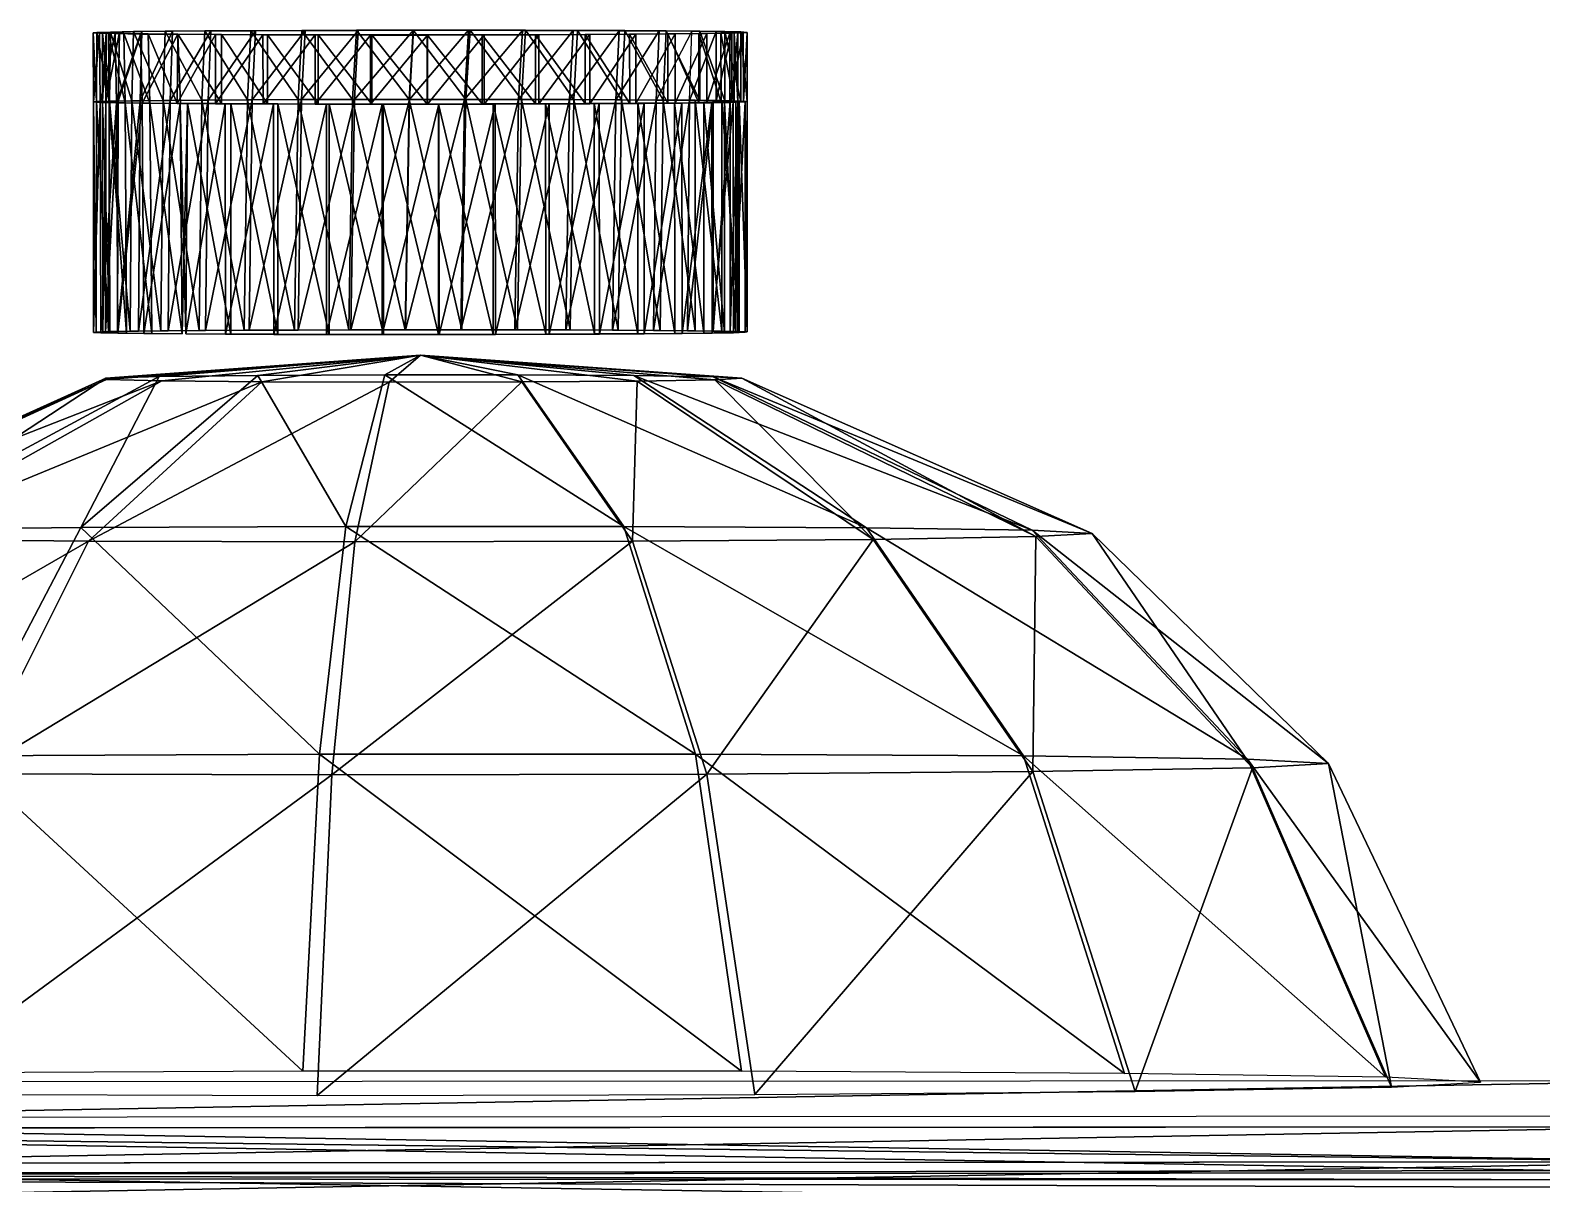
# Model space of a CAD drawing. Extents: x -144 to 177, y -102 to 473.
# Drawn here: x 95.63 to 131.92, y -19.23 to 8.46 of the extents above; entities that cross this region are included whole.
import ezdxf

# ---------------------------------------------------------------- set-up
doc = ezdxf.new("R2010")
doc.units = 0
doc.layers.add('', color=93, linetype='CONTINUOUS')

msp = doc.modelspace()

# ---------------------------------------------------------------- meshes
at = {"layer": '', "color": 11}
mesh = msp.add_polyface(dxfattribs=at)
corners = [(126.799576, -9.143723, 44.873814), (124.974586, -9.24786, 53.75272), (128.313583, -16.914917, 55.175919), (130.44339, -16.793383, 44.813911), (124.85524, -9.043068, 36.020252), (121.123863, -3.620045, 44.937553), (119.685646, -3.545586, 38.388378), (119.695938, -9.337482, 61.121738), (122.153191, -17.019499, 63.77581), (119.773895, -3.697094, 51.50547), (128.174347, -16.675913, 34.481476), (111.876358, -9.397079, 65.70668), (113.027367, -17.08905, 69.126617), (115.869164, -3.763367, 56.956474), (111.597321, -8.918209, 24.243511), (119.477943, -8.963291, 28.722879), (121.898788, -16.582819, 25.965199), (112.701805, -16.530199, 20.737614), (109.87841, -3.453236, 29.676914), (115.70787, -3.486584, 32.990395), (112.710609, 0.104973, 45.011402), (112.022675, 0.140594, 41.878689), (112.064919, 0.068134, 48.153072), (110.12001, 0.168816, 39.29665), (135.760559, -17.960636, -14.028862), (136.298859, -18.545418, 65.972801), (166.905014, -18.527517, 65.766975), (166.36673, -17.942734, -14.234669), (135.67128, -17.863613, -27.301689), (71.51754, -17.901136, -26.870285), (136.447754, -18.707111, 88.09417), (112.747932, 8.395691, 46.314419), (112.837494, 8.405731, 44.949417), (112.748848, 6.736561, 46.302265), (112.838348, 6.74659, 44.937263), (112.688774, 8.415592, 43.589657), (112.837547, 6.748333, 44.699181), (112.789711, 6.738335, 46.062916), (112.792625, 1.207851, 46.022461), (112.840523, 1.217857, 44.658741), (136.521942, -18.70759, 88.167419), (136.447174, -17.600998, 88.102257), (136.373108, -18.545887, 66.046021), (72.293373, -17.638525, 88.533676), (136.298294, -17.439299, 65.980858), (166.831818, -18.52808, 65.841209), (166.978302, -18.526915, 65.692734), (166.904449, -17.421396, 65.775055), (166.29248, -17.942221, -14.307919), (135.833832, -17.960035, -14.103085), (166.255966, -19.048061, -14.352612), (166.440964, -17.943207, -14.161423), (135.687408, -17.961193, -13.954636), (135.651276, -19.067585, -13.925594), (166.366165, -16.836615, -14.226585), (135.744507, -17.863012, -27.375916), (135.870987, -19.065836, -14.148293), (135.598007, -17.864178, -27.227463), (135.561951, -18.970562, -27.198425), (135.759995, -16.854515, -14.020779), (71.590752, -17.900537, -26.944511), (135.781708, -18.968819, -27.421158), (71.44426, -17.901703, -26.796051), (135.670654, -16.757502, -27.29361)]
mesh.append_faces([[corners[k] for k in face] for face in [(28, 29, 30), (31, 32, 33), (34, 33, 32), (32, 35, 34), (40, 41, 42), (41, 40, 43), (42, 44, 45), (44, 42, 41), (47, 45, 44), (48, 49, 50), (52, 51, 53), (48, 54, 49), (49, 55, 56), (57, 52, 58), (49, 59, 55), (59, 49, 54), (55, 60, 61), (55, 63, 60), (63, 55, 59)]], dxfattribs={"vtx1": -1})
mesh.append_faces([[corners[k] for k in face] for face in [(45, 42, 46), (51, 52, 48), (49, 48, 52), (52, 57, 49), (55, 49, 57), (57, 62, 55)]], dxfattribs={"vtx1": -1, "vtx2": -1})
mesh.append_faces([[corners[k] for k in face] for face in [(0, 1, 2), (2, 3, 0), (4, 0, 3), (1, 0, 5), (6, 5, 0), (0, 4, 6), (1, 7, 8), (8, 2, 1), (5, 9, 1), (7, 1, 9), (3, 10, 4), (7, 11, 12), (12, 8, 7), (9, 13, 7), (11, 7, 13), (14, 15, 16), (16, 17, 14), (15, 14, 18), (15, 4, 10), (10, 16, 15), (18, 19, 15), (4, 15, 19), (19, 6, 4), (9, 5, 20), (21, 20, 5), (5, 6, 21), (20, 22, 9), (13, 9, 22), (6, 19, 23), (23, 21, 6), (24, 25, 26), (26, 27, 24), (36, 37, 38), (38, 39, 36)]], dxfattribs={"vtx2": -1})
mesh = msp.add_polyface(dxfattribs=at)
corners = [(98.069969, 6.764526, 41.402027), (97.532524, 6.755054, 42.658028), (98.265785, 6.763866, 41.506786), (98.110207, 8.424252, 41.338539), (97.558189, 8.414791, 42.590168), (97.743492, 6.754669, 42.727303), (98.304817, 8.423565, 41.445496), (97.768471, 8.414379, 42.661739), (97.220856, 6.745167, 43.988152), (97.231888, 8.404907, 43.91856), (97.44062, 6.745052, 44.019787), (97.451309, 8.404774, 43.952572), (97.144554, 6.735149, 45.352196), (97.141121, 8.394878, 45.283504), (97.366547, 6.735317, 45.345253), (97.363113, 8.395031, 45.278835), (97.305847, 6.725315, 46.708775), (97.288757, 8.385014, 46.643467), (97.523209, 6.725758, 46.663483), (97.506577, 8.385445, 46.600384), (97.699883, 6.715958, 48.016922), (97.670158, 8.375614, 47.957123), (97.906158, 6.716671, 47.934616), (97.877174, 8.376297, 47.87685), (98.314766, 6.707352, 49.23695), (98.273895, 8.366955, 49.184666), (98.503609, 6.708313, 49.120148), (98.463829, 8.367893, 49.069641)]
mesh.append_faces([[corners[k] for k in face] for face in [(3, 4, 0), (1, 0, 4), (2, 5, 6), (7, 6, 5), (4, 9, 1), (8, 1, 9), (5, 10, 7), (11, 7, 10), (9, 13, 8), (12, 8, 13), (10, 14, 11), (15, 11, 14), (13, 17, 12), (16, 12, 17), (14, 18, 15), (19, 15, 18), (17, 21, 16), (20, 16, 21), (18, 22, 19), (23, 19, 22), (21, 25, 20), (24, 20, 25), (22, 26, 23)]], dxfattribs={"vtx1": -1})
mesh.append_faces([[corners[k] for k in face] for face in [(0, 1, 2), (5, 2, 0), (0, 1, 5), (6, 7, 3), (4, 3, 7), (5, 2, 1), (1, 8, 5), (10, 5, 1), (1, 8, 10), (7, 11, 4), (9, 4, 11), (10, 5, 8), (8, 12, 10), (14, 10, 8), (8, 12, 14), (11, 15, 9), (13, 9, 15), (14, 10, 12), (12, 16, 14), (18, 14, 12), (12, 16, 18), (15, 19, 13), (17, 13, 19), (18, 14, 16), (16, 20, 18), (22, 18, 16), (16, 20, 22), (19, 23, 17), (21, 17, 23), (22, 18, 20), (20, 24, 22), (26, 22, 20), (20, 24, 26), (23, 27, 21), (25, 21, 27), (26, 22, 24)]], dxfattribs={"vtx1": -1, "vtx2": -1})
mesh = msp.add_polyface(dxfattribs=at)
corners = [(100.443428, 6.693909, 51.232693), (99.403015, 6.70015, 50.301453), (99.229607, 6.699066, 50.438229), (99.23481, 6.700871, 50.193081), (99.168732, 8.359848, 50.219791), (99.155304, 6.700253, 50.270031), (100.079056, 8.352848, 51.244286), (100.218857, 6.695053, 51.058872), (100.218002, 8.354191, 51.071014), (98.463829, 8.367893, 49.069641), (98.273895, 8.366955, 49.184666), (98.314766, 6.707352, 49.23695), (100.079918, 6.69371, 51.232155), (98.503609, 6.708313, 49.120148), (101.21772, 6.688778, 51.991512), (101.216866, 8.347919, 52.003643), (101.323578, 8.349392, 51.808941), (101.324432, 6.690254, 51.79681), (100.843864, 6.787659, 38.441238), (99.751038, 6.781086, 39.261246), (100.96109, 6.786358, 38.629768), (100.9216, 8.447201, 38.406235), (99.817856, 8.440681, 39.214291), (99.899246, 6.779961, 39.426567), (101.036652, 8.445869, 38.596165), (99.964058, 8.439556, 39.381401), (98.817055, 6.773285, 40.258213), (98.871124, 8.432972, 40.201763), (98.991722, 6.772388, 40.395382), (99.044189, 8.432041, 40.340881), (98.069969, 6.764526, 41.402027), (98.110207, 8.424252, 41.338539), (98.265785, 6.763866, 41.506786), (98.304817, 8.423565, 41.445496), (97.877174, 8.376297, 47.87685), (100.311058, 6.692535, 51.410965), (101.572487, 6.689419, 51.927841), (101.472923, 6.687923, 52.12632)]
mesh.append_faces([[corners[k] for k in face] for face in [(3, 4, 5), (4, 6, 5), (3, 7, 4), (8, 4, 7), (10, 4, 11), (4, 9, 5), (5, 11, 4), (5, 12, 3), (13, 5, 9), (12, 5, 6), (6, 15, 12), (14, 12, 15), (7, 17, 8), (16, 8, 17), (21, 22, 18), (19, 18, 22), (20, 23, 24), (25, 24, 23), (22, 27, 19), (26, 19, 27), (23, 28, 25), (29, 25, 28), (27, 31, 26), (30, 26, 31), (28, 32, 29), (33, 29, 32), (9, 34, 13)]], dxfattribs={"vtx1": -1})
mesh.append_faces([[corners[k] for k in face] for face in [(6, 4, 8), (9, 4, 10), (7, 3, 12), (11, 5, 13), (1, 13, 11), (12, 14, 7), (8, 16, 6), (15, 6, 16), (17, 7, 14), (18, 19, 20), (23, 20, 18), (18, 19, 23), (24, 25, 21), (22, 21, 25), (23, 20, 19), (19, 26, 23), (28, 23, 19), (19, 26, 28), (25, 29, 22), (27, 22, 29), (28, 23, 26), (26, 30, 28), (32, 28, 26), (26, 30, 32), (29, 33, 27), (31, 27, 33), (32, 28, 30), (2, 35, 0), (36, 0, 35), (35, 37, 36)]], dxfattribs={"vtx1": -1, "vtx2": -1})
mesh.append_faces([[corners[k] for k in face] for face in [(0, 1, 2), (11, 2, 1)]], dxfattribs={"vtx2": -1})
mesh = msp.add_polyface(dxfattribs=at)
corners = [(101.21772, 6.688778, 51.991512), (102.470131, 6.685425, 52.541943), (101.324432, 6.690254, 51.79681), (101.216866, 8.347919, 52.003643), (102.469215, 8.344547, 52.554085), (101.323578, 8.349392, 51.808941), (102.540543, 8.346134, 52.343781), (102.541458, 6.686993, 52.33165), (103.798088, 8.342903, 52.878677), (103.798943, 6.683765, 52.866547), (103.831757, 8.344517, 52.659199), (103.832672, 6.685375, 52.647068), (105.163208, 8.342976, 52.967667), (105.164063, 6.683834, 52.955524), (105.158234, 8.344604, 52.745663), (105.159088, 6.685467, 52.733528), (106.52301, 8.344791, 52.818363), (106.479568, 8.346363, 52.600597), (106.480484, 6.687222, 52.588467), (104.72522, 6.798378, 37.260456), (106.089531, 6.798576, 37.332981), (104.822327, 8.457573, 37.271866), (104.73288, 6.796749, 37.482376), (104.827072, 8.455959, 37.493889), (106.153488, 8.456032, 37.581493), (106.187271, 8.457661, 37.362038), (106.058441, 6.796963, 37.552853), (103.36908, 6.796459, 37.425472), (103.462471, 8.455776, 37.420021), (103.41497, 6.794872, 37.642735), (103.505569, 8.454197, 37.637852), (102.061974, 6.792847, 37.82312), (102.148796, 8.452271, 37.802048), (102.144966, 6.791374, 38.029118), (102.229271, 8.450802, 38.009041), (100.843864, 6.787659, 38.441238), (100.9216, 8.447201, 38.406235), (100.96109, 6.786358, 38.629768), (101.036652, 8.445869, 38.596165), (102.804947, 6.686508, 52.417152), (101.572487, 6.689419, 51.927841), (101.472923, 6.687923, 52.12632)]
mesh.append_faces([[corners[k] for k in face] for face in [(3, 4, 0), (1, 0, 4), (2, 7, 5), (6, 5, 7), (4, 8, 1), (9, 1, 8), (7, 11, 6), (10, 6, 11), (8, 12, 9), (13, 9, 12), (11, 15, 10), (14, 10, 15), (12, 16, 13), (15, 18, 14), (19, 20, 21), (23, 24, 22), (21, 28, 19), (27, 19, 28), (22, 29, 23), (30, 23, 29), (28, 32, 27), (31, 27, 32), (29, 33, 30), (34, 30, 33), (32, 36, 31), (35, 31, 36), (33, 37, 34), (38, 34, 37)]], dxfattribs={"vtx1": -1})
mesh.append_faces([[corners[k] for k in face] for face in [(0, 1, 2), (5, 6, 3), (4, 3, 6), (7, 2, 1), (6, 10, 4), (8, 4, 10), (10, 14, 8), (12, 8, 14), (14, 17, 12), (20, 19, 22), (21, 25, 23), (22, 26, 19), (19, 27, 22), (29, 22, 19), (19, 27, 29), (23, 30, 21), (28, 21, 30), (29, 22, 27), (27, 31, 29), (33, 29, 27), (27, 31, 33), (30, 34, 28), (32, 28, 34), (33, 29, 31), (31, 35, 33), (37, 33, 31), (31, 35, 37), (34, 38, 32), (36, 32, 38), (37, 33, 35), (39, 40, 41)]], dxfattribs={"vtx1": -1, "vtx2": -1})
mesh = msp.add_polyface(dxfattribs=at)
corners = [(106.523926, 6.68565, 52.806232), (105.164063, 6.683834, 52.955524), (106.52301, 8.344791, 52.818363), (106.479568, 8.346363, 52.600597), (105.158234, 8.344604, 52.745663), (106.480484, 6.687222, 52.588467), (105.163208, 8.342976, 52.967667), (107.837135, 6.689163, 52.423088), (107.836227, 8.348301, 52.43523), (107.755577, 8.349777, 52.228271), (107.756493, 6.690636, 52.216152), (109.063881, 6.694237, 51.817844), (109.063019, 8.35339, 51.829975), (108.947739, 8.354706, 51.640133), (108.948593, 6.695568, 51.628002), (110.166878, 6.700756, 51.008801), (110.019585, 8.361034, 50.853966), (110.020447, 6.701893, 50.841835), (109.823769, 6.78899, 38.91872), (108.677963, 6.793819, 38.174896), (109.687164, 6.787628, 39.093731), (108.767868, 8.452629, 38.239235), (108.573708, 6.79232, 38.370892), (109.765869, 8.446323, 39.172798), (108.660927, 8.451141, 38.433865), (109.905045, 8.447674, 38.999687), (107.420471, 6.797035, 37.640896), (107.515862, 8.455971, 37.687809), (107.35183, 6.79546, 37.852058), (107.44442, 8.454403, 37.89806), (106.089531, 6.798576, 37.332981), (106.187271, 8.457661, 37.362038), (106.058441, 6.796963, 37.552853), (106.153488, 8.456032, 37.581493), (104.72522, 6.798378, 37.260456), (104.822327, 8.457573, 37.271866), (104.73288, 6.796749, 37.482376), (104.827072, 8.455959, 37.493889), (108.000664, 6.691452, 52.120846), (106.741173, 6.687767, 52.535282), (106.791985, 6.686207, 52.751476), (108.088173, 6.690006, 52.324936), (109.169502, 6.696663, 51.494556), (109.290901, 6.695362, 51.68047)]
mesh.append_faces([[corners[k] for k in face] for face in [(0, 1, 2), (3, 4, 5), (2, 8, 0), (7, 0, 8), (5, 10, 3), (9, 3, 10), (8, 12, 7), (11, 7, 12), (10, 14, 9), (13, 9, 14), (14, 17, 13), (19, 18, 21), (20, 22, 23), (24, 23, 22), (21, 27, 19), (26, 19, 27), (22, 28, 24), (29, 24, 28), (27, 31, 26), (30, 26, 31), (28, 32, 29), (33, 29, 32), (31, 35, 30), (32, 36, 33)]], dxfattribs={"vtx1": -1})
mesh.append_faces([[corners[k] for k in face] for face in [(2, 6, 3), (0, 7, 5), (3, 9, 2), (8, 2, 9), (10, 5, 7), (7, 11, 10), (9, 13, 8), (12, 8, 13), (14, 10, 11), (11, 15, 14), (13, 16, 12), (18, 19, 20), (22, 20, 18), (18, 19, 22), (21, 25, 24), (22, 20, 19), (19, 26, 22), (28, 22, 19), (19, 26, 28), (24, 29, 21), (27, 21, 29), (28, 22, 26), (26, 30, 28), (32, 28, 26), (26, 30, 32), (29, 33, 27), (31, 27, 33), (32, 28, 30), (30, 34, 32), (36, 32, 30), (33, 37, 31), (38, 39, 40), (40, 41, 38), (42, 38, 41), (41, 43, 42)]], dxfattribs={"vtx1": -1, "vtx2": -1})
mesh = msp.add_polyface(dxfattribs=at)
corners = [(109.063019, 8.35339, 51.829975), (110.165962, 8.359898, 51.020931), (109.063881, 6.694237, 51.817844), (110.166878, 6.700756, 51.008801), (110.019585, 8.361034, 50.853966), (108.947739, 8.354706, 51.640133), (110.020447, 6.701893, 50.841835), (111.1119, 8.367638, 50.032688), (111.112755, 6.708485, 50.020557), (110.938713, 8.368553, 49.893715), (110.939575, 6.709412, 49.881573), (111.87178, 8.376354, 48.895245), (111.872696, 6.717213, 48.883106), (111.677109, 8.377026, 48.78846), (111.677971, 6.717884, 48.776329), (112.423569, 6.726658, 47.631046), (112.422714, 8.385799, 47.6432), (112.212494, 8.386211, 47.571762), (112.213348, 6.72707, 47.559635), (112.099152, 8.424294, 42.356743), (112.470955, 8.415161, 43.632908), (112.100067, 6.765152, 42.344608), (112.307144, 6.765854, 42.26421), (111.702263, 6.774502, 41.03717), (112.306229, 8.424995, 42.276337), (111.701401, 8.43364, 41.049297), (111.511528, 8.432693, 41.164413), (111.458145, 6.774212, 41.058117), (110.823372, 6.782715, 39.849895), (110.892876, 8.441269, 39.945892), (110.725868, 8.440113, 40.092316), (110.658478, 6.78154, 39.9986), (112.024223, 6.76664, 42.135876), (112.228783, 6.767384, 42.049461), (111.590462, 6.775856, 40.843452), (109.823769, 6.78899, 38.91872), (109.905045, 8.447674, 38.999687), (109.687164, 6.787628, 39.093731), (109.765869, 8.446323, 39.172798), (108.767868, 8.452629, 38.239235), (108.660927, 8.451141, 38.433865), (112.293999, 6.728771, 47.332912), (111.798401, 6.719517, 48.562778), (111.996445, 6.718887, 48.663311), (112.506386, 6.72842, 47.397739)]
mesh.append_faces([[corners[k] for k in face] for face in [(0, 1, 2), (3, 2, 1), (4, 5, 6), (1, 7, 3), (8, 3, 7), (6, 10, 4), (9, 4, 10), (7, 11, 8), (12, 8, 11), (10, 14, 9), (13, 9, 14), (11, 16, 12), (15, 12, 16), (14, 18, 13), (17, 13, 18), (19, 20, 21), (24, 25, 22), (23, 22, 25), (21, 27, 19), (26, 19, 27), (25, 29, 23), (28, 23, 29), (30, 26, 31), (29, 36, 28), (35, 28, 36), (31, 37, 30), (38, 30, 37), (36, 39, 35)]], dxfattribs={"vtx1": -1})
mesh.append_faces([[corners[k] for k in face] for face in [(1, 0, 4), (4, 9, 1), (7, 1, 9), (9, 13, 7), (11, 7, 13), (12, 15, 14), (13, 17, 11), (16, 11, 17), (18, 14, 15), (22, 23, 21), (19, 26, 24), (25, 24, 26), (27, 21, 23), (23, 28, 27), (26, 30, 25), (29, 25, 30), (31, 27, 28), (27, 32, 33), (33, 34, 27), (31, 27, 34), (28, 35, 31), (34, 28, 31), (37, 31, 28), (28, 35, 37), (30, 38, 29), (36, 29, 38), (37, 31, 35), (38, 40, 36), (41, 42, 43), (43, 44, 41)]], dxfattribs={"vtx1": -1, "vtx2": -1})
mesh.append_faces([[corners[k] for k in face] for face in [(31, 27, 26)]], dxfattribs={"vtx2": -1})
mesh = msp.add_polyface(dxfattribs=at)
corners = [(115.869164, -3.763367, 56.956474), (110.084801, -3.807457, 60.348045), (111.876358, -9.397079, 65.70668), (112.064919, 0.068134, 48.153072), (110.197113, 0.036415, 50.760471), (112.423569, 6.726658, 47.631046), (112.748848, 6.736561, 46.302265), (112.213348, 6.72707, 47.559635), (112.422714, 8.385799, 47.6432), (112.747932, 8.395691, 46.314419), (112.212494, 8.386211, 47.571762), (112.52845, 8.395828, 46.280663), (112.529366, 6.736687, 46.268517), (112.838348, 6.74659, 44.937263), (112.615501, 8.405575, 44.954269), (112.616356, 6.746437, 44.942142), (112.837494, 8.405731, 44.949417), (112.689629, 6.756454, 43.57753), (112.688774, 8.415592, 43.589657), (112.470955, 8.415161, 43.632908), (112.47187, 6.756023, 43.620781), (112.307144, 6.765854, 42.26421), (112.306229, 8.424995, 42.276337), (112.099152, 8.424294, 42.356743), (112.100067, 6.765152, 42.344608), (111.999298, 1.188412, 48.622883), (112.509361, 1.197937, 47.3573), (112.506386, 6.72842, 47.397739), (112.792625, 1.207851, 46.022461), (112.296967, 1.198296, 47.292473), (112.789711, 6.738335, 46.062916), (112.56926, 6.738407, 46.035835), (112.293999, 6.728771, 47.332912), (112.572235, 1.207943, 45.995396), (112.840523, 1.217857, 44.658741), (112.615791, 6.748119, 44.710743), (112.618759, 1.217644, 44.670296), (112.837547, 6.748333, 44.699181), (112.65168, 1.227631, 43.307346), (112.648712, 6.758106, 43.347786), (112.432312, 6.757622, 43.397526), (112.435226, 1.227158, 43.357086), (112.231758, 1.236908, 42.009022), (112.228783, 6.767384, 42.049461), (112.024223, 6.76664, 42.135876), (112.027191, 1.236164, 42.095436)]
mesh.append_faces([[corners[k] for k in face] for face in [(8, 9, 5), (6, 5, 9), (7, 12, 10), (11, 10, 12), (12, 15, 11), (14, 11, 15), (17, 13, 18), (15, 20, 14), (19, 14, 20), (18, 22, 17), (21, 17, 22), (20, 24, 19)]], dxfattribs={"vtx1": -1})
mesh.append_faces([[corners[k] for k in face] for face in [(5, 6, 7), (10, 11, 8), (9, 8, 11), (12, 7, 6), (6, 13, 12), (11, 14, 9), (16, 9, 14), (15, 12, 13), (13, 17, 15), (14, 19, 16), (18, 16, 19), (20, 15, 17), (17, 21, 20), (19, 23, 18), (22, 18, 23), (24, 20, 21), (28, 26, 29), (31, 32, 27), (27, 30, 31), (29, 33, 28), (34, 28, 33), (35, 31, 30), (30, 37, 35), (33, 36, 34), (38, 34, 36), (40, 35, 37), (37, 39, 40), (36, 41, 38), (42, 38, 41), (44, 40, 39), (39, 43, 44)]], dxfattribs={"vtx1": -1, "vtx2": -1})
mesh.append_faces([[corners[k] for k in face] for face in [(0, 1, 2), (3, 4, 0), (25, 26, 27), (30, 27, 26), (26, 28, 30), (33, 29, 32), (32, 31, 33), (36, 33, 31), (31, 35, 36), (39, 37, 34), (34, 38, 39), (41, 36, 35), (35, 40, 41), (43, 39, 38), (38, 42, 43), (45, 41, 40)]], dxfattribs={"vtx2": -1})
mesh = msp.add_polyface(dxfattribs=at)
corners = [(111.876358, -9.397079, 65.70668), (102.86776, -9.416355, 66.714775), (102.514137, -17.111547, 70.303116), (113.027367, -17.08905, 69.126617), (110.084801, -3.807457, 60.348045), (103.421028, -3.821716, 61.093761), (102.576035, -8.915592, 23.356651), (111.597321, -8.918209, 24.243511), (112.701805, -16.530199, 20.737614), (102.173653, -16.527145, 19.702623), (103.205208, -3.451305, 29.020887), (109.87841, -3.453236, 29.676914), (110.197113, 0.036415, 50.760471), (107.430244, 0.015339, 52.382774), (104.242706, 0.008507, 52.739483), (97.030006, -3.803688, 59.064678), (101.09581, 0.171432, 38.4095), (104.139481, 0.185707, 37.397896), (107.331535, 0.184776, 37.7117), (112.064919, 0.068134, 48.153072), (104.997162, 0.659401, 45.065853), (101.185715, 0.017136, 51.768906), (98.787727, 0.03973, 49.638844), (98.726746, 0.144455, 40.571606), (110.12001, 0.168816, 39.29665), (112.022675, 0.140594, 41.878689), (100.446404, 1.163433, 51.192257), (101.575462, 1.158962, 51.887386), (101.475899, 1.157448, 52.085861), (102.744186, 1.154446, 52.589397), (102.741219, 6.684921, 52.629848), (102.807915, 1.156033, 52.376701), (104.080498, 1.153145, 52.865841), (104.07753, 6.68362, 52.906281), (104.106392, 1.154774, 52.645309), (102.804947, 6.686508, 52.417152), (105.44458, 1.153568, 52.906784), (105.441612, 6.684052, 52.94722), (105.431725, 1.155186, 52.685089), (104.103416, 6.685249, 52.685749), (106.794952, 1.155731, 52.711025), (106.791985, 6.686207, 52.751476), (106.744141, 1.157272, 52.494843), (105.428749, 6.685661, 52.725525), (108.09108, 1.159542, 52.284481), (108.003632, 1.160988, 52.080391), (109.293877, 1.164906, 51.640018), (109.172417, 1.166187, 51.454102), (108.590225, 1.263672, 38.082199), (109.744667, 1.258968, 38.809437), (109.610519, 1.257607, 38.986397), (108.488548, 1.262169, 38.279617), (107.327019, 1.266769, 37.565697), (107.26123, 1.265182, 37.777752), (105.993744, 1.268185, 37.275612), (105.965561, 1.266556, 37.495888), (104.63028, 1.267841, 37.220726), (104.640678, 1.266243, 37.442554), (103.277855, 1.2658, 37.40263), (103.326378, 1.26424, 37.619301), (101.977325, 1.262085, 37.815899), (102.062775, 1.260628, 38.020866), (100.768135, 1.256813, 38.447941), (100.887589, 1.255512, 38.635086)]
mesh.append_faces([[corners[k] for k in face] for face in [(26, 27, 28), (29, 28, 27), (27, 31, 29), (32, 29, 31), (31, 34, 32), (36, 32, 34), (34, 38, 36), (40, 36, 38), (38, 42, 40), (44, 40, 42), (42, 45, 44), (46, 44, 45), (45, 47, 46), (48, 49, 50), (50, 51, 48), (52, 48, 51), (51, 53, 52), (54, 52, 53), (53, 55, 54), (56, 54, 55), (55, 57, 56), (58, 56, 57), (57, 59, 58), (60, 58, 59), (59, 61, 60), (62, 60, 61), (61, 63, 62)]], dxfattribs={"vtx1": -1, "vtx2": -1})
mesh.append_faces([[corners[k] for k in face] for face in [(0, 1, 2), (2, 3, 0), (1, 0, 4), (4, 5, 1), (6, 7, 8), (8, 9, 6), (7, 6, 10), (10, 11, 7), (12, 13, 4), (5, 4, 13), (13, 14, 5), (15, 5, 14), (16, 17, 10), (11, 10, 17), (17, 18, 11), (12, 19, 20), (13, 12, 20), (14, 13, 20), (21, 14, 20), (22, 21, 20), (16, 23, 20), (17, 16, 20), (18, 17, 20), (24, 18, 20), (25, 24, 20), (28, 29, 30), (29, 32, 33), (34, 31, 35), (32, 36, 37), (38, 34, 39), (36, 40, 41), (42, 38, 43)]], dxfattribs={"vtx2": -1})
mesh = msp.add_polyface(dxfattribs=at)
corners = [(99.361694, 1.169159, 50.328873), (99.229607, 6.699066, 50.438229), (99.403015, 6.70015, 50.301453), (100.446404, 1.163433, 51.192257), (100.443428, 6.693909, 51.232693), (98.503609, 6.708313, 49.120148), (99.275963, 1.16959, 50.264671), (98.314766, 6.707352, 49.23695), (98.357635, 1.176434, 49.260937), (99.751038, 6.781086, 39.261246), (100.843864, 6.787659, 38.441238), (100.768135, 1.256813, 38.447941), (99.836548, 1.249023, 39.443439), (100.887589, 1.255512, 38.635086), (100.96109, 6.786358, 38.629768), (99.899246, 6.779961, 39.426567), (99.68634, 1.250137, 39.279888), (98.817055, 6.773285, 40.258213), (98.941254, 1.241394, 40.421543), (98.991722, 6.772388, 40.395382), (98.765045, 1.242294, 40.286381), (98.069969, 6.764526, 41.402027), (98.228798, 1.232834, 41.539803), (98.265785, 6.763866, 41.506786), (98.031784, 1.233475, 41.437191), (97.532524, 6.755054, 42.658028), (97.720627, 1.223602, 42.764553), (97.743492, 6.754669, 42.727303), (97.508919, 1.223991, 42.697582), (97.220856, 6.745167, 43.988152), (97.432106, 1.213985, 44.058693), (97.44062, 6.745052, 44.019787), (97.211937, 1.214085, 44.029434), (97.144554, 6.735149, 45.352196), (97.372032, 1.204273, 45.383347), (97.366547, 6.735317, 45.345253), (97.150093, 1.204086, 45.392563), (97.305847, 6.725315, 46.708775), (97.542015, 1.19474, 46.698288), (97.523209, 6.725758, 46.663483), (97.325104, 1.194283, 46.7458), (97.699883, 6.715958, 48.016922), (97.937134, 1.185696, 47.964054), (97.906158, 6.716671, 47.934616), (97.731712, 1.184967, 48.048416), (98.545387, 1.177406, 49.142326), (100.311058, 6.692535, 51.410965), (100.314026, 1.16206, 51.370514), (101.472923, 6.687923, 52.12632), (101.475899, 1.157448, 52.085861), (101.575462, 1.158962, 51.887386)]
mesh.append_faces([[corners[k] for k in face] for face in [(16, 11, 13), (13, 12, 16), (20, 16, 12), (12, 18, 20), (24, 20, 18), (18, 22, 24), (28, 24, 22), (22, 26, 28), (32, 28, 26), (26, 30, 32)]], dxfattribs={"vtx1": -1, "vtx2": -1})
mesh.append_faces([[corners[k] for k in face] for face in [(0, 1, 2), (3, 0, 2), (2, 4, 3), (5, 2, 6), (6, 2, 1), (1, 7, 8), (8, 6, 1), (9, 10, 11), (12, 13, 14), (14, 15, 12), (11, 16, 9), (17, 9, 16), (18, 12, 15), (15, 19, 18), (16, 20, 17), (21, 17, 20), (22, 18, 19), (19, 23, 22), (20, 24, 21), (25, 21, 24), (26, 22, 23), (23, 27, 26), (24, 28, 25), (29, 25, 28), (30, 26, 27), (27, 31, 30), (28, 32, 29), (33, 29, 32), (34, 30, 31), (31, 35, 34), (32, 36, 33), (37, 33, 36), (38, 34, 35), (35, 39, 38), (36, 40, 37), (41, 37, 40), (42, 38, 39), (39, 43, 42), (40, 44, 41), (7, 41, 44), (45, 42, 43), (43, 5, 45), (44, 8, 7), (6, 45, 5), (46, 1, 0), (0, 47, 46), (48, 46, 47), (47, 49, 48), (50, 3, 4)]], dxfattribs={"vtx2": -1})
mesh = msp.add_polyface(dxfattribs=at)
corners = [(102.470131, 6.685425, 52.541943), (103.798943, 6.683765, 52.866547), (102.541458, 6.686993, 52.33165), (103.832672, 6.685375, 52.647068), (105.164063, 6.683834, 52.955524), (105.159088, 6.685467, 52.733528), (106.523926, 6.68565, 52.806232), (106.480484, 6.687222, 52.588467), (108.677963, 6.793819, 38.174896), (109.823769, 6.78899, 38.91872), (109.744667, 1.258968, 38.809437), (108.488548, 1.262169, 38.279617), (109.610519, 1.257607, 38.986397), (109.687164, 6.787628, 39.093731), (108.573708, 6.79232, 38.370892), (108.590225, 1.263672, 38.082199), (107.420471, 6.797035, 37.640896), (107.26123, 1.265182, 37.777752), (107.35183, 6.79546, 37.852058), (107.327019, 1.266769, 37.565697), (106.089531, 6.798576, 37.332981), (105.965561, 1.266556, 37.495888), (106.058441, 6.796963, 37.552853), (105.993744, 1.268185, 37.275612), (104.72522, 6.798378, 37.260456), (104.640678, 1.266243, 37.442554), (104.73288, 6.796749, 37.482376), (104.63028, 1.267841, 37.220726), (103.36908, 6.796459, 37.425472), (103.326378, 1.26424, 37.619301), (103.41497, 6.794872, 37.642735), (103.277855, 1.2658, 37.40263), (102.061974, 6.792847, 37.82312), (102.062775, 1.260628, 38.020866), (102.144966, 6.791374, 38.029118), (101.977325, 1.262085, 37.815899), (100.843864, 6.787659, 38.441238), (100.887589, 1.255512, 38.635086), (100.96109, 6.786358, 38.629768), (100.768135, 1.256813, 38.447941), (100.443428, 6.693909, 51.232693), (101.572487, 6.689419, 51.927841), (101.575462, 1.158962, 51.887386), (102.741219, 6.684921, 52.629848), (101.472923, 6.687923, 52.12632), (101.475899, 1.157448, 52.085861), (102.807915, 1.156033, 52.376701), (102.804947, 6.686508, 52.417152), (104.07753, 6.68362, 52.906281), (102.744186, 1.154446, 52.589397), (104.103416, 6.685249, 52.685749), (104.106392, 1.154774, 52.645309), (105.441612, 6.684052, 52.94722), (104.080498, 1.153145, 52.865841), (105.428749, 6.685661, 52.725525), (105.431725, 1.155186, 52.685089), (106.791985, 6.686207, 52.751476), (105.44458, 1.153568, 52.906784), (106.741173, 6.687767, 52.535282), (106.744141, 1.157272, 52.494843), (108.088173, 6.690006, 52.324936), (106.794952, 1.155731, 52.711025), (108.09108, 1.159542, 52.284481), (108.003632, 1.160988, 52.080391), (108.000664, 6.691452, 52.120846), (109.290901, 6.695362, 51.68047), (109.293877, 1.164906, 51.640018), (109.172417, 1.166187, 51.454102), (109.169502, 6.696663, 51.494556)]
mesh.append_faces([[corners[k] for k in face] for face in [(0, 1, 2), (3, 2, 1), (1, 4, 3), (5, 3, 4), (4, 6, 5), (7, 5, 6), (44, 43, 47), (50, 47, 43), (43, 48, 50), (54, 50, 48), (48, 52, 54), (58, 54, 52), (52, 56, 58)]], dxfattribs={"vtx1": -1, "vtx2": -1})
mesh.append_faces([[corners[k] for k in face] for face in [(8, 9, 10), (11, 12, 13), (13, 14, 11), (10, 15, 8), (16, 8, 15), (17, 11, 14), (14, 18, 17), (15, 19, 16), (20, 16, 19), (21, 17, 18), (18, 22, 21), (19, 23, 20), (24, 20, 23), (25, 21, 22), (22, 26, 25), (23, 27, 24), (28, 24, 27), (29, 25, 26), (26, 30, 29), (27, 31, 28), (32, 28, 31), (33, 29, 30), (30, 34, 33), (31, 35, 32), (36, 32, 35), (37, 33, 34), (34, 38, 37), (35, 39, 36), (40, 41, 42), (43, 44, 45), (46, 42, 41), (41, 47, 46), (48, 43, 49), (47, 50, 51), (52, 48, 53), (50, 54, 55), (56, 52, 57), (54, 58, 59), (60, 56, 61), (61, 62, 60), (63, 59, 58), (58, 64, 63), (65, 60, 62), (62, 66, 65), (67, 63, 64), (64, 68, 67)]], dxfattribs={"vtx2": -1})
mesh = msp.add_polyface(dxfattribs=at)
corners = [(110.084801, -3.807457, 60.348045), (115.869164, -3.763367, 56.956474), (110.197113, 0.036415, 50.760471), (115.70787, -3.486584, 32.990395), (109.87841, -3.453236, 29.676914), (107.331535, 0.184776, 37.7117), (110.12001, 0.168816, 39.29665), (112.064919, 0.068134, 48.153072), (112.710609, 0.104973, 45.011402), (104.997162, 0.659401, 45.065853), (112.022675, 0.140594, 41.878689), (110.020447, 6.701893, 50.841835), (108.948593, 6.695568, 51.628002), (110.166878, 6.700756, 51.008801), (111.112755, 6.708485, 50.020557), (110.939575, 6.709412, 49.881573), (111.872696, 6.717213, 48.883106), (111.677971, 6.717884, 48.776329), (112.024223, 6.76664, 42.135876), (111.458145, 6.774212, 41.058117), (111.406937, 1.244408, 40.923523), (110.593147, 1.251621, 39.876572), (110.658478, 6.78154, 39.9986), (110.823372, 6.782715, 39.849895), (111.590462, 6.775856, 40.843452), (111.593437, 1.24538, 40.803013), (110.755928, 1.252808, 39.725582), (109.823769, 6.78899, 38.91872), (109.610519, 1.257607, 38.986397), (109.687164, 6.787628, 39.093731), (109.744667, 1.258968, 38.809437), (110.367096, 1.171635, 50.797066), (109.293877, 1.164906, 51.640018), (109.172417, 1.166187, 51.454102), (110.364128, 6.70211, 50.837505), (109.290901, 6.695362, 51.68047), (110.212204, 6.703224, 50.67551), (109.169502, 6.696663, 51.494556), (110.215172, 1.172729, 50.635056), (111.277939, 1.17955, 49.781178), (111.274963, 6.710026, 49.821629), (111.097435, 6.710911, 49.688267), (111.10041, 1.180435, 49.647831), (111.999298, 1.188412, 48.622883), (111.996445, 6.718887, 48.663311), (111.798401, 6.719517, 48.562778), (111.801369, 1.189053, 48.522339), (112.509361, 1.197937, 47.3573), (112.506386, 6.72842, 47.397739), (112.296967, 1.198296, 47.292473), (112.293999, 6.728771, 47.332912), (112.432312, 6.757622, 43.397526), (112.027191, 1.236164, 42.095436), (112.435226, 1.227158, 43.357086), (112.231758, 1.236908, 42.009022), (112.228783, 6.767384, 42.049461)]
mesh.append_faces([[corners[k] for k in face] for face in [(11, 12, 13), (13, 14, 11), (15, 11, 14), (14, 16, 15), (17, 15, 16), (31, 32, 33), (36, 37, 35), (35, 34, 36), (33, 38, 31), (39, 31, 38), (41, 36, 34), (34, 40, 41), (38, 42, 39), (43, 39, 42), (45, 41, 40), (40, 44, 45), (42, 46, 43), (47, 43, 46), (46, 49, 47), (53, 52, 54), (25, 54, 52), (52, 20, 25), (26, 25, 20), (20, 21, 26), (30, 26, 21), (21, 28, 30)]], dxfattribs={"vtx1": -1, "vtx2": -1})
mesh.append_faces([[corners[k] for k in face] for face in [(0, 1, 2), (3, 4, 5), (5, 6, 3), (7, 8, 9), (8, 10, 9), (18, 19, 20), (21, 20, 19), (19, 22, 21), (23, 24, 25), (25, 26, 23), (27, 23, 26), (28, 21, 22), (22, 29, 28), (26, 30, 27), (34, 35, 32), (32, 31, 34), (38, 33, 37), (37, 36, 38), (40, 34, 31), (31, 39, 40), (42, 38, 36), (36, 41, 42), (44, 40, 39), (39, 43, 44), (46, 42, 41), (41, 45, 46), (48, 44, 43), (49, 46, 45), (45, 50, 49), (51, 18, 52), (24, 55, 54), (54, 25, 24), (20, 52, 18)]], dxfattribs={"vtx2": -1})
mesh = msp.add_polyface(dxfattribs=at)
corners = [(134.481415, -19.133764, -12.470676), (70.23838, -18.997656, -22.745186), (70.28302, -19.108673, -17.594025), (70.25135, -75.441254, -22.879311), (134.392075, -18.91157, -23.069992), (70.997475, -20.845343, 87.237778), (134.927979, -20.227003, 53.339451), (92.806572, -51.585655, -24.959358), (92.808914, -63.880573, -24.983223), (90.0261, -51.590004, -24.945572), (92.804115, -40.99147, -24.935509), (90.023697, -40.994907, -24.921722), (92.799431, -23.719225, -24.887794), (92.801712, -32.292065, -24.911659), (90.018959, -23.722569, -24.874008), (100.197937, -51.574097, -24.995987), (100.195534, -40.982327, -24.972153), (102.978348, -51.569744, -25.009773), (100.193138, -32.283916, -24.948288), (100.190735, -23.710318, -24.924438), (102.973549, -32.280853, -24.962074), (102.86776, -9.416355, 66.714775), (94.22805, -9.391979, 63.971725), (92.431229, -17.083088, 67.10186), (102.514137, -17.111547, 70.303116), (103.421028, -3.821716, 61.093761), (97.030006, -3.803688, 59.064678), (87.450935, -9.328148, 57.951809), (92.016907, -3.756474, 54.611618), (87.278496, -9.032177, 32.326164), (93.97393, -8.955917, 26.215652), (92.134705, -16.5742, 23.039165), (102.576035, -8.915592, 23.356651), (102.173653, -16.527145, 19.702623), (91.889275, -3.537537, 35.655811), (96.84214, -3.481125, 31.135733), (103.205208, -3.451305, 29.020887), (104.242706, 0.008507, 52.739483), (101.185715, 0.017136, 51.768906), (98.787727, 0.03973, 49.638844), (89.248383, -3.688244, 48.504574), (97.463478, 0.07235, 46.717621), (89.203285, -3.610813, 41.79953), (97.441879, 0.109402, 43.510365), (98.726746, 0.144455, 40.571606), (101.09581, 0.171432, 38.4095), (104.997162, 0.659401, 45.065853), (72.294006, -18.744637, 88.525589), (136.447754, -18.707111, 88.09417), (71.51754, -17.901136, -26.870285), (99.361694, 1.169159, 50.328873), (100.446404, 1.163433, 51.192257), (100.314026, 1.16206, 51.370514), (101.475899, 1.157448, 52.085861), (97.150093, 1.204086, 45.392563), (97.211937, 1.214085, 44.029434), (97.432106, 1.213985, 44.058693), (97.372032, 1.204273, 45.383347), (97.325104, 1.194283, 46.7458), (97.542015, 1.19474, 46.698288), (97.731712, 1.184967, 48.048416), (97.937134, 1.185696, 47.964054), (98.357635, 1.176434, 49.260937), (98.545387, 1.177406, 49.142326), (99.275963, 1.16959, 50.264671), (73.224564, -19.85692, 89.435051), (137.378311, -19.819399, 89.003639), (73.225761, -22.069109, 89.418854), (136.590637, -21.174585, -28.255966), (72.43689, -21.212107, -27.824539), (72.435692, -18.999918, -27.808372), (72.405914, -19.851456, 88.62735), (136.559662, -19.813931, 88.195969), (72.183235, -19.84996, 88.407616), (72.368248, -18.745108, 88.598831), (136.521942, -18.70759, 88.167419), (72.219757, -18.744122, 88.452339), (136.373505, -18.706598, 88.020927), (136.336975, -19.812445, 87.976196), (72.293373, -17.638525, 88.533676), (71.62796, -19.006334, -26.989731), (135.781708, -18.968819, -27.421158), (71.590752, -17.900537, -26.944511), (71.44426, -17.901703, -26.796051), (135.598007, -17.864178, -27.227463), (71.408257, -19.008085, -26.767021), (135.744507, -17.863012, -27.375916), (135.561951, -18.970562, -27.198425), (71.516907, -16.795023, -26.862198), (135.670654, -16.757502, -27.29361)]
mesh.append_faces([[corners[k] for k in face] for face in [(5, 6, 2)]], dxfattribs={"vtx0": -1, "vtx1": -1, "vtx2": -1})
mesh.append_faces([[corners[k] for k in face] for face in [(0, 1, 2)]], dxfattribs={"vtx0": -1, "vtx2": -1})
mesh.append_faces([[corners[k] for k in face] for face in [(7, 8, 9), (10, 7, 11), (12, 13, 14), (15, 16, 17), (18, 19, 20), (47, 48, 49), (65, 66, 67), (74, 75, 71), (73, 78, 76), (74, 79, 75), (80, 81, 82), (83, 84, 85), (88, 82, 89)]], dxfattribs={"vtx1": -1})
mesh.append_faces([[corners[k] for k in face] for face in [(50, 51, 52), (53, 52, 51), (54, 55, 56), (56, 57, 54), (58, 54, 57), (57, 59, 58), (60, 58, 59), (59, 61, 60), (62, 60, 61), (61, 63, 62), (64, 62, 63), (71, 72, 73), (76, 77, 74), (82, 86, 83), (85, 87, 80)]], dxfattribs={"vtx1": -1, "vtx2": -1})
mesh.append_faces([[corners[k] for k in face] for face in [(3, 1, 4), (21, 22, 23), (23, 24, 21), (22, 21, 25), (25, 26, 22), (27, 22, 26), (26, 28, 27), (29, 30, 31), (30, 32, 33), (33, 31, 30), (34, 35, 30), (32, 30, 35), (35, 36, 32), (37, 38, 26), (28, 26, 38), (38, 39, 28), (40, 28, 39), (39, 41, 40), (42, 40, 41), (41, 43, 42), (34, 42, 43), (43, 44, 34), (35, 34, 44), (44, 45, 35), (36, 35, 45), (41, 39, 46), (43, 41, 46), (44, 43, 46), (68, 69, 70)]], dxfattribs={"vtx2": -1})
at = {"layer": '', "color": 93}
mesh = msp.add_polyface(dxfattribs=at)
corners = [(166.742737, -17.415304, 27.76993), (166.742737, -17.415302, 14.51935), (166.466705, -17.415302, 14.51935), (166.742737, -17.415302, 1.268776), (166.466705, -17.415302, 1.268776), (166.466705, -17.415304, 27.76993), (166.190643, -17.415302, 14.51935), (166.190643, -17.415304, 1.268776), (166.190643, -17.415304, 27.76993), (165.914581, -17.415302, 14.51935), (165.914581, -17.415304, 27.76993), (165.914581, -17.415304, 1.268776), (165.638519, -17.415302, 14.51935), (165.638519, -17.415304, 27.76993), (165.638519, -17.415304, 1.268776), (166.742737, -17.415302, -11.981804), (167.018799, -17.415302, 1.268776), (167.018799, -17.415302, -11.981804), (165.362488, -17.415302, -11.981804), (165.362488, -17.415304, 1.268776), (165.638519, -17.415302, -11.981804), (166.466705, -17.415302, -11.981804), (165.362488, -17.415302, 14.51935), (166.190643, -17.415302, -11.981804), (165.362488, -17.415304, 27.76993), (167.018799, -17.415304, 27.76993), (167.018799, -17.415304, 14.51936), (165.914581, -17.415302, -11.9818), (33.188358, -11.352737, -3.698616), (35.402245, -12.848324, -41.306839), (35.402245, -12.848326, -3.698616), (33.188358, -11.352737, -41.306839), (38.0033, -14.605488, -41.306839), (38.0033, -14.605488, -3.698616), (40.734734, -16.450686, -41.306839), (40.73473, -16.450687, -3.698616), (42.645344, -17.741415, -41.306839), (42.645348, -17.741423, -3.698616)]
mesh.append_faces([[corners[k] for k in face] for face in [(28, 29, 30), (30, 32, 33), (33, 34, 35), (35, 36, 37)]], dxfattribs={"vtx0": -1})
mesh.append_faces([[corners[k] for k in face] for face in [(0, 1, 2), (1, 3, 4), (4, 2, 1), (5, 2, 6), (2, 4, 7), (7, 6, 2), (8, 6, 9), (9, 10, 8), (6, 7, 11), (11, 9, 6), (10, 9, 12), (12, 13, 10), (9, 11, 14), (14, 12, 9), (15, 3, 16), (16, 17, 15), (18, 19, 14), (14, 20, 18), (21, 4, 3), (3, 15, 21), (19, 22, 12), (12, 14, 19), (23, 7, 4), (4, 21, 23), (22, 24, 13), (13, 12, 22), (25, 26, 1), (1, 0, 25), (27, 11, 7), (7, 23, 27), (26, 16, 3), (3, 1, 26), (20, 14, 11), (11, 27, 20), (28, 31, 29), (30, 29, 32), (33, 32, 34), (35, 34, 36)]], dxfattribs={"vtx2": -1})
at = {"layer": '', "color": 11}
mesh = msp.add_polyface(dxfattribs=at)
corners = [(134.481415, -19.133764, -12.470676), (134.392075, -18.91157, -23.069992), (70.23838, -18.997656, -22.745186), (134.555878, -19.318014, -2.596024), (70.28302, -19.108673, -17.594025), (134.405151, -75.354767, -23.203629), (70.25135, -75.441254, -22.879311), (134.494431, -75.577873, -12.622314), (134.568863, -75.762527, -2.760666), (135.002335, -20.406431, 64.664825), (135.015411, -76.8451, 64.484871), (134.940933, -76.667763, 53.155361), (135.164246, -77.195946, 86.628426), (135.15123, -20.763029, 86.806389), (70.997475, -20.845343, 87.237778), (134.927979, -20.227003, 53.339451), (134.713287, -26.130566, -12.49271), (134.72403, -72.941574, -12.616745), (134.796783, -72.947838, -12.316387), (134.750275, -26.126717, -12.717575), (134.754547, -72.937057, -12.82745), (135.589264, -26.129538, -12.497696), (134.780624, -26.135317, -12.206017), (134.967743, -72.952171, -12.099785), (135.107895, -72.927803, -13.23967), (135.112518, -26.119411, -13.123672), (134.888245, -72.931923, -13.060188), (134.88916, -26.122641, -12.947971), (105.758766, -51.565399, -25.023544), (105.761108, -63.85947, -25.047394), (102.978348, -51.569744, -25.009773), (102.975952, -40.978882, -24.985909), (102.980637, -63.863998, -25.0336), (100.197937, -51.574097, -24.995987), (100.195534, -40.982327, -24.972153), (105.756363, -40.975441, -24.999695), (102.974754, -36.502693, -24.973991), (102.973549, -32.280853, -24.962074), (102.971207, -23.706968, -24.938232), (105.754021, -32.277798, -24.975845), (105.751678, -23.70363, -24.952019), (100.190735, -23.710318, -24.924438), (118.71096, -51.545162, -25.087685), (118.713356, -63.838356, -25.111496), (115.93055, -51.549503, -25.073929), (115.9282, -40.962868, -25.050079), (115.932884, -63.842888, -25.09774), (113.150078, -51.553848, -25.060135), (113.147728, -40.966312, -25.036324), (118.708618, -40.959438, -25.063873), (115.926941, -36.487934, -25.038162), (115.925858, -32.266582, -25.026245), (115.923523, -23.691372, -25.002396), (118.706276, -32.263508, -25.040024), (118.70388, -23.688036, -25.01619), (113.14299, -23.694715, -24.988625), (113.145447, -32.269638, -25.012474), (130.949158, -51.526031, -25.148239), (130.951447, -63.818413, -25.172058), (128.168686, -51.530373, -25.134483), (128.16629, -40.947742, -25.110672), (128.171036, -63.822941, -25.158279), (125.388214, -51.534718, -25.120712), (125.38588, -40.951187, -25.096931), (130.946762, -40.944302, -25.124428), (128.165085, -36.473976, -25.098755), (128.161545, -23.676634, -25.063026), (128.163956, -32.253078, -25.086853), (130.944305, -32.250023, -25.100647), (130.941956, -23.673277, -25.076797), (125.381134, -23.679977, -25.049255), (125.383476, -32.256142, -25.073082), (137.379517, -22.031588, 88.987465), (73.225761, -22.069109, 89.418854), (137.378311, -19.819399, 89.003639), (72.435692, -18.999918, -27.808372), (136.589447, -18.962395, -28.239761), (136.590637, -21.174585, -28.255966), (136.559662, -19.813931, 88.195969), (72.405914, -19.851456, 88.62735), (136.521942, -18.70759, 88.167419), (136.373505, -18.706598, 88.020927), (72.219757, -18.744122, 88.452339), (136.336975, -19.812445, 87.976196), (72.368248, -18.745108, 88.598831), (72.183235, -19.84996, 88.407616), (135.781708, -18.968819, -27.421158), (71.62796, -19.006334, -26.989731), (135.561951, -18.970562, -27.198425), (71.408257, -19.008085, -26.767021), (135.598007, -17.864178, -27.227463)]
mesh.append_faces([[corners[k] for k in face] for face in [(36, 35, 34), (50, 49, 48), (65, 64, 63)]])
mesh.append_faces([[corners[k] for k in face] for face in [(15, 3, 4)]], dxfattribs={"vtx0": -1, "vtx1": -1, "vtx2": -1})
mesh.append_faces([[corners[k] for k in face] for face in [(14, 9, 15)]], dxfattribs={"vtx0": -1, "vtx2": -1})
mesh.append_faces([[corners[k] for k in face] for face in [(18, 22, 23), (24, 25, 26), (26, 27, 20), (28, 29, 30), (30, 31, 28), (30, 32, 33), (31, 30, 34), (35, 28, 31), (37, 38, 39), (40, 39, 38), (38, 37, 41), (42, 43, 44), (44, 45, 42), (44, 46, 47), (47, 48, 44), (45, 44, 48), (49, 42, 45), (51, 52, 53), (54, 53, 52), (52, 51, 55), (56, 55, 51), (57, 58, 59), (59, 60, 57), (59, 61, 62), (62, 63, 59), (60, 59, 63), (64, 57, 60), (72, 73, 74), (78, 79, 80), (81, 82, 83), (88, 89, 90)]], dxfattribs={"vtx1": -1})
mesh.append_faces([[corners[k] for k in face] for face in [(3, 0, 4), (19, 16, 21), (80, 84, 81), (83, 85, 78), (86, 87, 88)]], dxfattribs={"vtx1": -1, "vtx2": -1})
mesh.append_faces([[corners[k] for k in face] for face in [(0, 1, 2), (1, 5, 6), (0, 7, 5), (5, 1, 0), (3, 8, 7), (7, 0, 3), (9, 10, 11), (12, 13, 14), (11, 15, 9), (14, 13, 9), (16, 17, 18), (19, 20, 17), (17, 16, 19), (66, 67, 68), (68, 69, 66), (67, 66, 70), (70, 71, 67), (75, 76, 77)]], dxfattribs={"vtx2": -1})

doc.saveas('drawing.dxf')
